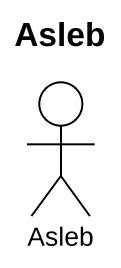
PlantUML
@startuml
title Asleb
actor Asleb
@enduml
